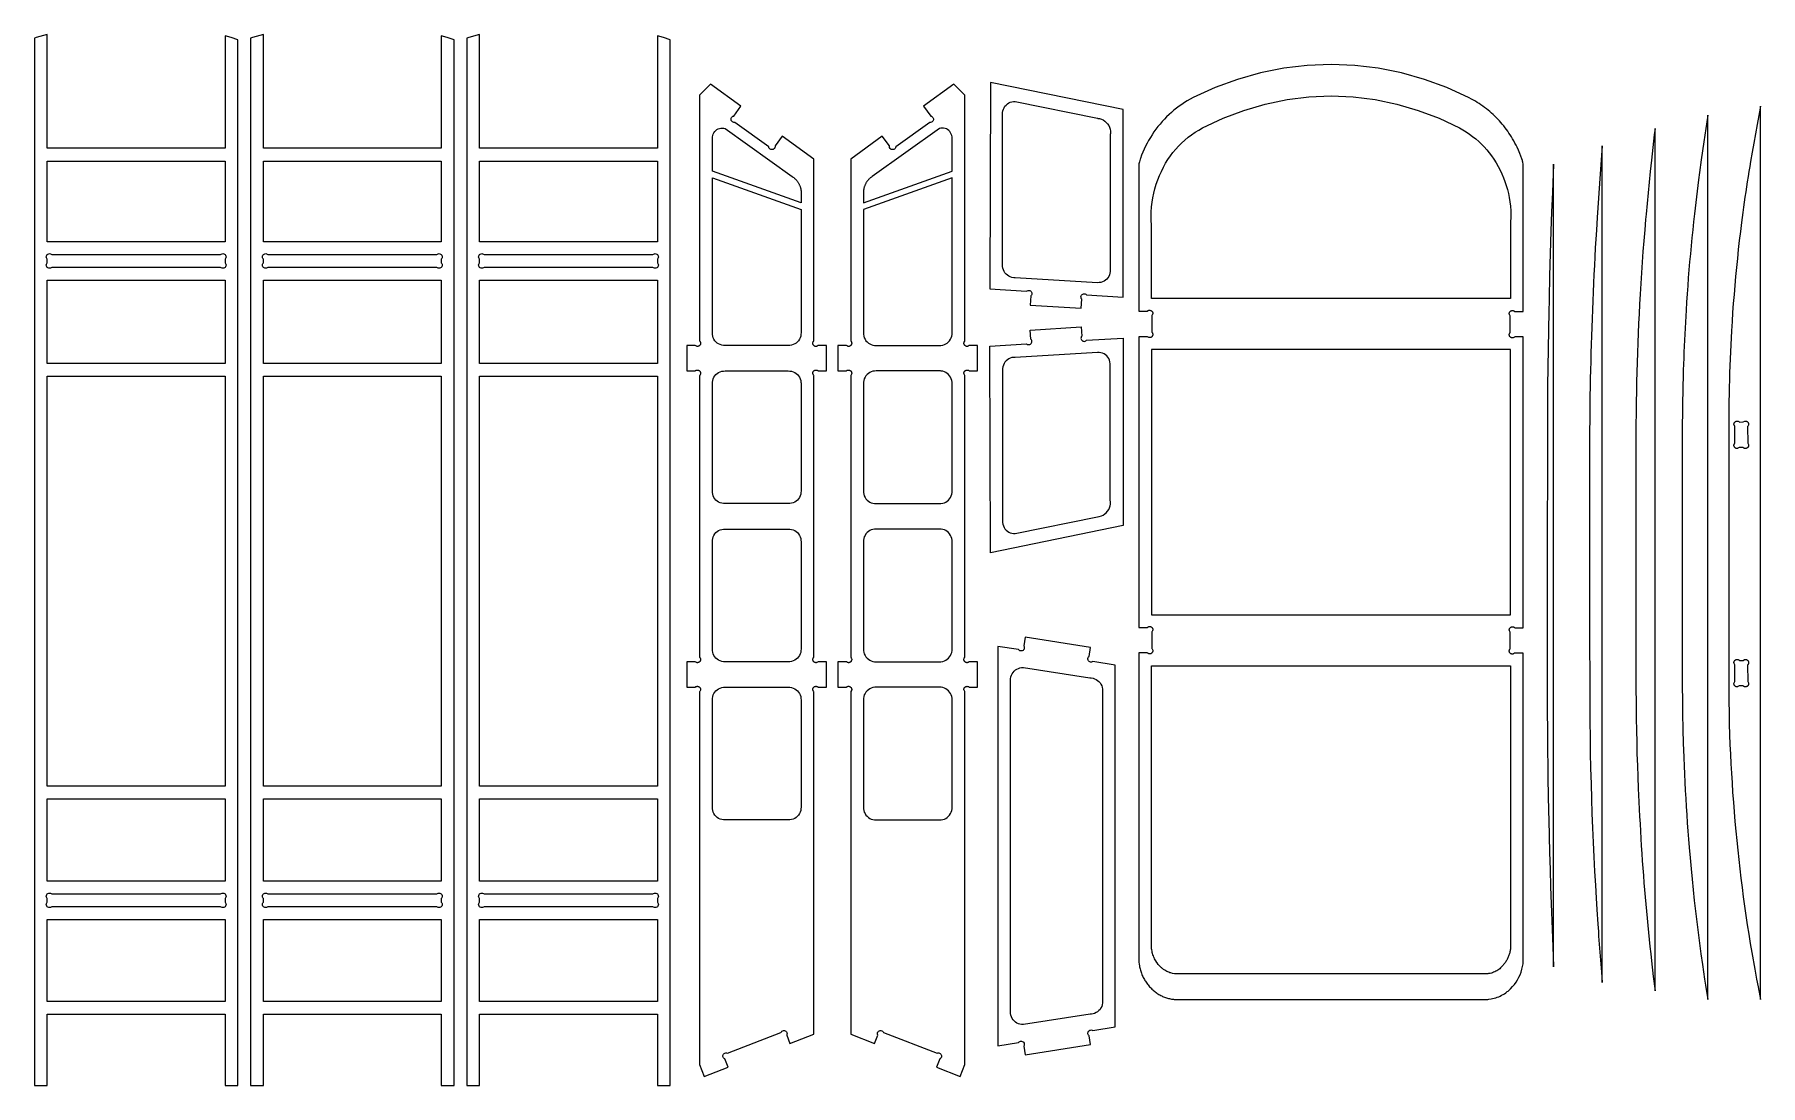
# Model space of a CAD drawing. Extents: x 104.9 to 190.6, y -82.9 to -13.6.
# Drawn here: x 104.95 to 138.7, y -34.17 to -13.62 of the extents above; entities that cross this region are included whole.
import ezdxf

# ---------------------------------------------------------------- set-up
doc = ezdxf.new("R2010")
doc.units = 0
doc.layers.get('0').update_dxf_attribs({"linetype": 'CONTINUOUS'})
doc.layers.add('SECTIONCUTEDGES', color=18, linetype='CONTINUOUS')

msp = doc.modelspace()

# ---------------------------------------------------------------- linework, layer by layer
for points in [[(105.195, -17.673), (105.195, -16.092), (108.674, -16.092), (108.674, -17.673)], [(109.422, -17.673), (109.422, -16.092), (112.901, -16.092), (112.901, -17.673)]]:
    msp.add_lwpolyline(points, close=True)
at = {"layer": 'SECTIONCUTEDGES'}
for points in [[(104.946, -34.173), (105.195, -34.173), (105.195, -32.777), (108.674, -32.777), (108.674, -34.173), (108.924, -34.173), (108.924, -13.719), (108.791, -13.674), (108.674, -13.643), (108.674, -15.843), (105.195, -15.843), (105.195, -13.618), (104.978, -13.676), (104.946, -13.687)], [(109.173, -34.173), (109.422, -34.173), (109.422, -32.777), (112.901, -32.777), (112.901, -34.173), (113.151, -34.173), (113.151, -13.719), (113.018, -13.674), (112.901, -13.643), (112.901, -15.843), (109.422, -15.843), (109.422, -13.618), (109.206, -13.675), (109.173, -13.687)], [(113.4, -34.173), (113.65, -34.173), (113.65, -32.777), (117.128, -32.777), (117.128, -34.173), (117.378, -34.173), (117.378, -13.719), (117.245, -13.674), (117.128, -13.643), (117.128, -15.843), (113.65, -15.843), (113.65, -13.618), (113.437, -13.674), (113.4, -13.687)], [(127.027, -32.438), (127.045, -32.445), (127.064, -32.452), (127.083, -32.459), (127.102, -32.465), (127.122, -32.47), (127.141, -32.474), (127.161, -32.479), (127.181, -32.482), (127.201, -32.485), (127.22, -32.487), (127.237, -32.489), (133.361, -32.489), (133.368, -32.489), (133.387, -32.487), (133.43, -32.481), (133.461, -32.475), (133.492, -32.468), (133.522, -32.459), (133.552, -32.449), (133.581, -32.437), (133.61, -32.425), (133.638, -32.41), (133.666, -32.395), (133.693, -32.379), (133.719, -32.361), (133.749, -32.338), (133.763, -32.327), (133.814, -32.28), (133.852, -32.24), (133.887, -32.197), (133.92, -32.152), (133.949, -32.105), (133.975, -32.056), (133.998, -32.006), (134.018, -31.954), (134.034, -31.901), (134.047, -31.847), (134.057, -31.792), (134.062, -31.737), (134.062, -25.72), (133.893, -25.72), (133.89, -25.721), (133.867, -25.734), (133.859, -25.737), (133.854, -25.738), (133.85, -25.738), (133.844, -25.738), (133.837, -25.737), (133.834, -25.736), (133.828, -25.734), (133.825, -25.733), (133.819, -25.73), (133.814, -25.727), (133.809, -25.723), (133.804, -25.719), (133.8, -25.714), (133.797, -25.709), (133.794, -25.704), (133.791, -25.698), (133.79, -25.692), (133.788, -25.686), (133.787, -25.68), (133.787, -25.674), (133.788, -25.668), (133.789, -25.662), (133.791, -25.654), (133.795, -25.645), (133.796, -25.642), (133.8, -25.637), (133.804, -25.633), (133.805, -25.632), (133.805, -25.309), (133.805, -25.307), (133.791, -25.282), (133.789, -25.276), (133.787, -25.269), (133.787, -25.263), (133.788, -25.256), (133.789, -25.252), (133.79, -25.247), (133.791, -25.243), (133.793, -25.239), (133.795, -25.234), (133.798, -25.231), (133.8, -25.227), (133.805, -25.221), (133.81, -25.217), (133.816, -25.212), (133.822, -25.209), (133.825, -25.207), (133.832, -25.205), (133.839, -25.203), (133.845, -25.203), (133.849, -25.202), (133.856, -25.203), (133.859, -25.203), (133.866, -25.204), (133.869, -25.205), (133.875, -25.208), (133.881, -25.211), (133.887, -25.214), (133.89, -25.217), (133.891, -25.219), (133.894, -25.221), (134.062, -25.221), (134.062, -19.534), (133.893, -19.534), (133.891, -19.535), (133.865, -19.549), (133.862, -19.55), (133.855, -19.552), (133.847, -19.552), (133.84, -19.552), (133.837, -19.551), (133.831, -19.55), (133.825, -19.547), (133.819, -19.545), (133.816, -19.543), (133.809, -19.537), (133.805, -19.534), (133.8, -19.528), (133.797, -19.523), (133.794, -19.518), (133.791, -19.512), (133.79, -19.507), (133.788, -19.501), (133.787, -19.495), (133.787, -19.489), (133.788, -19.482), (133.789, -19.475), (133.792, -19.466), (133.798, -19.455), (133.802, -19.45), (133.805, -19.447), (133.805, -19.446), (133.805, -19.123), (133.805, -19.121), (133.791, -19.096), (133.79, -19.094), (133.788, -19.088), (133.787, -19.081), (133.787, -19.075), (133.788, -19.07), (133.789, -19.066), (133.79, -19.062), (133.791, -19.057), (133.793, -19.053), (133.795, -19.049), (133.798, -19.045), (133.8, -19.041), (133.805, -19.035), (133.81, -19.031), (133.813, -19.029), (133.819, -19.025), (133.822, -19.023), (133.829, -19.021), (133.835, -19.019), (133.842, -19.017), (133.849, -19.017), (133.856, -19.017), (133.862, -19.018), (133.869, -19.02), (133.875, -19.022), (133.881, -19.025), (133.884, -19.027), (133.89, -19.032), (133.892, -19.034), (133.893, -19.035), (134.062, -19.035), (134.062, -16.156), (134.055, -16.117), (134.048, -16.094), (134.044, -16.082), (134.033, -16.052), (134.012, -15.996), (133.992, -15.944), (133.966, -15.883), (133.939, -15.823), (133.919, -15.782), (133.898, -15.741), (133.876, -15.7), (133.853, -15.66), (133.83, -15.621), (133.805, -15.582), (133.781, -15.545), (133.756, -15.51), (133.731, -15.474), (133.705, -15.44), (133.678, -15.406), (133.65, -15.372), (133.622, -15.339), (133.593, -15.307), (133.563, -15.275), (133.533, -15.244), (133.502, -15.213), (133.471, -15.183), (133.439, -15.154), (133.406, -15.126), (133.373, -15.098), (133.339, -15.071), (133.304, -15.045), (133.27, -15.019), (133.234, -14.994), (133.198, -14.97), (133.162, -14.947), (133.125, -14.924), (133.087, -14.902), (133.05, -14.881), (133.002, -14.856), (132.569, -14.657), (132.13, -14.495), (131.682, -14.368), (131.226, -14.277), (130.765, -14.222), (130.302, -14.204), (129.838, -14.222), (129.377, -14.277), (128.921, -14.368), (128.473, -14.495), (128.034, -14.657), (127.607, -14.853), (127.491, -14.917), (127.436, -14.95), (127.383, -14.985), (127.33, -15.022), (127.279, -15.06), (127.229, -15.1), (127.18, -15.141), (127.133, -15.184), (127.087, -15.228), (127.042, -15.274), (126.998, -15.321), (126.957, -15.369), (126.916, -15.419), (126.876, -15.471), (126.838, -15.524), (126.802, -15.577), (126.768, -15.632), (126.735, -15.688), (126.704, -15.745), (126.674, -15.803), (126.647, -15.862), (126.621, -15.921), (126.597, -15.981), (126.575, -16.042), (126.569, -16.059), (126.553, -16.109), (126.543, -16.145), (126.542, -16.151), (126.541, -16.155), (126.541, -19.029), (126.71, -19.029), (126.712, -19.028), (126.713, -19.026), (126.72, -19.021), (126.722, -19.019), (126.728, -19.016), (126.735, -19.014), (126.741, -19.012), (126.748, -19.011), (126.755, -19.011), (126.761, -19.012), (126.768, -19.013), (126.775, -19.015), (126.781, -19.018), (126.787, -19.021), (126.794, -19.026), (126.798, -19.029), (126.803, -19.036), (126.806, -19.039), (126.808, -19.043), (126.81, -19.047), (126.812, -19.051), (126.814, -19.056), (126.815, -19.06), (126.816, -19.065), (126.816, -19.069), (126.816, -19.074), (126.816, -19.08), (126.814, -19.086), (126.812, -19.09), (126.799, -19.115), (126.798, -19.118), (126.798, -19.44), (126.799, -19.442), (126.802, -19.444), (126.806, -19.449), (126.808, -19.453), (126.81, -19.457), (126.813, -19.464), (126.815, -19.471), (126.816, -19.477), (126.816, -19.483), (126.816, -19.489), (126.815, -19.495), (126.814, -19.501), (126.812, -19.507), (126.809, -19.512), (126.806, -19.518), (126.803, -19.523), (126.798, -19.528), (126.795, -19.532), (126.79, -19.535), (126.784, -19.539), (126.779, -19.542), (126.772, -19.544), (126.766, -19.546), (126.76, -19.546), (126.753, -19.547), (126.748, -19.546), (126.74, -19.544), (126.738, -19.543), (126.714, -19.53), (126.71, -19.528), (126.541, -19.528), (126.541, -25.215), (126.71, -25.215), (126.712, -25.214), (126.713, -25.212), (126.72, -25.207), (126.725, -25.203), (126.732, -25.201), (126.738, -25.199), (126.744, -25.197), (126.751, -25.197), (126.758, -25.197), (126.761, -25.197), (126.768, -25.198), (126.775, -25.2), (126.778, -25.202), (126.784, -25.205), (126.79, -25.208), (126.794, -25.211), (126.798, -25.215), (126.803, -25.221), (126.806, -25.225), (126.808, -25.229), (126.81, -25.233), (126.812, -25.237), (126.814, -25.241), (126.815, -25.246), (126.816, -25.25), (126.816, -25.255), (126.816, -25.261), (126.816, -25.263), (126.815, -25.27), (126.813, -25.274), (126.81, -25.28), (126.802, -25.294), (126.799, -25.301), (126.798, -25.303), (126.798, -25.626), (126.798, -25.627), (126.8, -25.628), (126.806, -25.635), (126.811, -25.645), (126.812, -25.648), (126.815, -25.656), (126.816, -25.662), (126.816, -25.668), (126.816, -25.675), (126.815, -25.681), (126.814, -25.687), (126.812, -25.692), (126.809, -25.698), (126.806, -25.703), (126.803, -25.708), (126.798, -25.714), (126.795, -25.717), (126.79, -25.721), (126.784, -25.724), (126.781, -25.726), (126.775, -25.729), (126.772, -25.73), (126.766, -25.731), (126.763, -25.732), (126.756, -25.732), (126.753, -25.732), (126.746, -25.731), (126.74, -25.729), (126.733, -25.726), (126.713, -25.715), (126.71, -25.714), (126.541, -25.714), (126.541, -31.737), (126.541, -31.745), (126.543, -31.764), (126.548, -31.8), (126.553, -31.83), (126.557, -31.852), (126.562, -31.874), (126.567, -31.895), (126.573, -31.916), (126.58, -31.937), (126.587, -31.958), (126.594, -31.979), (126.603, -32), (126.611, -32.02), (126.62, -32.04), (126.63, -32.06), (126.64, -32.079), (126.651, -32.099), (126.662, -32.117), (126.674, -32.136), (126.686, -32.154), (126.698, -32.172), (126.711, -32.19), (126.725, -32.207), (126.739, -32.224), (126.753, -32.241), (126.768, -32.257), (126.783, -32.272), (126.798, -32.287), (126.814, -32.302), (126.83, -32.316), (126.847, -32.33), (126.863, -32.343), (126.881, -32.356), (126.898, -32.368), (126.916, -32.38), (126.934, -32.391), (126.953, -32.401), (126.971, -32.412), (126.99, -32.421), (127.008, -32.43)], [(118.043, -33.996), (118.509, -33.817), (118.446, -33.655), (118.432, -33.646), (118.421, -33.634), (118.413, -33.62), (118.409, -33.604), (118.41, -33.588), (118.414, -33.572), (118.423, -33.558), (118.435, -33.547), (118.449, -33.539), (118.465, -33.535), (118.481, -33.536), (118.497, -33.54), (119.543, -33.137), (119.552, -33.123), (119.564, -33.112), (119.578, -33.104), (119.594, -33.1), (119.61, -33.101), (119.626, -33.105), (119.64, -33.114), (119.651, -33.126), (119.659, -33.14), (119.663, -33.156), (119.662, -33.172), (119.658, -33.188), (119.72, -33.35), (120.185, -33.171), (120.185, -26.473), (120.185, -26.471), (120.183, -26.467), (120.171, -26.445), (120.168, -26.439), (120.167, -26.433), (120.167, -26.427), (120.167, -26.42), (120.168, -26.415), (120.169, -26.411), (120.171, -26.406), (120.173, -26.402), (120.175, -26.398), (120.177, -26.394), (120.18, -26.391), (120.186, -26.384), (120.19, -26.381), (120.196, -26.376), (120.202, -26.373), (120.205, -26.371), (120.212, -26.369), (120.218, -26.367), (120.225, -26.366), (120.229, -26.366), (120.235, -26.366), (120.239, -26.367), (120.245, -26.368), (120.249, -26.369), (120.255, -26.371), (120.261, -26.374), (120.266, -26.378), (120.269, -26.38), (120.272, -26.384), (120.273, -26.384), (120.435, -26.385), (120.435, -25.886), (120.273, -25.886), (120.271, -25.887), (120.247, -25.9), (120.242, -25.902), (120.237, -25.903), (120.23, -25.904), (120.224, -25.904), (120.217, -25.903), (120.211, -25.901), (120.205, -25.899), (120.199, -25.896), (120.196, -25.895), (120.189, -25.889), (120.185, -25.886), (120.18, -25.88), (120.177, -25.875), (120.174, -25.87), (120.171, -25.864), (120.169, -25.858), (120.168, -25.852), (120.167, -25.846), (120.167, -25.84), (120.167, -25.834), (120.169, -25.826), (120.171, -25.82), (120.174, -25.813), (120.176, -25.808), (120.178, -25.805), (120.183, -25.8), (120.184, -25.799), (120.185, -20.287), (120.184, -20.285), (120.182, -20.28), (120.172, -20.262), (120.169, -20.256), (120.168, -20.254), (120.167, -20.247), (120.167, -20.243), (120.167, -20.234), (120.168, -20.23), (120.169, -20.225), (120.171, -20.221), (120.173, -20.217), (120.175, -20.213), (120.177, -20.209), (120.18, -20.205), (120.185, -20.199), (120.19, -20.195), (120.193, -20.192), (120.199, -20.189), (120.202, -20.187), (120.208, -20.184), (120.215, -20.182), (120.222, -20.181), (120.229, -20.181), (120.235, -20.181), (120.239, -20.181), (120.245, -20.183), (120.252, -20.185), (120.255, -20.186), (120.261, -20.189), (120.264, -20.191), (120.269, -20.195), (120.272, -20.198), (120.273, -20.199), (120.435, -20.199), (120.435, -19.7), (120.273, -19.7), (120.27, -19.701), (120.25, -19.713), (120.245, -19.715), (120.24, -19.717), (120.232, -19.718), (120.223, -19.718), (120.22, -19.718), (120.214, -19.717), (120.208, -19.715), (120.202, -19.712), (120.196, -19.709), (120.189, -19.703), (120.185, -19.7), (120.18, -19.695), (120.177, -19.69), (120.174, -19.684), (120.171, -19.679), (120.169, -19.673), (120.168, -19.667), (120.167, -19.661), (120.167, -19.655), (120.167, -19.649), (120.168, -19.643), (120.173, -19.629), (120.176, -19.623), (120.179, -19.618), (120.183, -19.615), (120.184, -19.613), (120.185, -19.612), (120.185, -16.053), (119.568, -15.606), (119.428, -15.798), (119.429, -15.815), (119.425, -15.83), (119.417, -15.845), (119.406, -15.857), (119.392, -15.865), (119.376, -15.87), (119.36, -15.87), (119.344, -15.866), (119.33, -15.859), (119.318, -15.848), (119.309, -15.834), (119.305, -15.818), (118.64, -15.336), (118.623, -15.336), (118.607, -15.333), (118.593, -15.325), (118.581, -15.314), (118.573, -15.3), (118.568, -15.284), (118.568, -15.268), (118.571, -15.252), (118.579, -15.238), (118.59, -15.226), (118.604, -15.217), (118.62, -15.213), (118.76, -15.019), (118.168, -14.59), (117.954, -14.804), (117.954, -19.612), (117.954, -19.612), (117.955, -19.614), (117.956, -19.615), (117.96, -19.619), (117.963, -19.623), (117.967, -19.631), (117.968, -19.634), (117.971, -19.643), (117.972, -19.649), (117.972, -19.655), (117.972, -19.661), (117.971, -19.667), (117.97, -19.673), (117.968, -19.679), (117.965, -19.684), (117.962, -19.69), (117.959, -19.695), (117.955, -19.699), (117.95, -19.703), (117.943, -19.709), (117.937, -19.712), (117.931, -19.715), (117.928, -19.716), (117.922, -19.717), (117.919, -19.718), (117.912, -19.718), (117.906, -19.718), (117.897, -19.716), (117.891, -19.714), (117.869, -19.702), (117.866, -19.7), (117.704, -19.7), (117.704, -20.199), (117.866, -20.199), (117.867, -20.198), (117.869, -20.196), (117.875, -20.191), (117.878, -20.189), (117.884, -20.186), (117.891, -20.183), (117.897, -20.182), (117.9, -20.181), (117.907, -20.181), (117.914, -20.181), (117.917, -20.181), (117.924, -20.182), (117.927, -20.183), (117.934, -20.186), (117.937, -20.187), (117.943, -20.19), (117.949, -20.195), (117.953, -20.198), (117.956, -20.201), (117.959, -20.205), (117.962, -20.209), (117.964, -20.213), (117.966, -20.217), (117.968, -20.221), (117.97, -20.225), (117.971, -20.23), (117.972, -20.234), (117.972, -20.239), (117.972, -20.245), (117.972, -20.25), (117.971, -20.254), (117.968, -20.26), (117.955, -20.284), (117.954, -20.287), (117.954, -25.798), (117.954, -25.799), (117.96, -25.804), (117.964, -25.81), (117.965, -25.813), (117.968, -25.82), (117.971, -25.828), (117.972, -25.834), (117.972, -25.84), (117.972, -25.846), (117.971, -25.852), (117.97, -25.858), (117.968, -25.864), (117.965, -25.87), (117.962, -25.875), (117.959, -25.88), (117.955, -25.885), (117.95, -25.889), (117.946, -25.893), (117.94, -25.896), (117.934, -25.899), (117.931, -25.9), (117.925, -25.902), (117.919, -25.903), (117.916, -25.904), (117.907, -25.904), (117.899, -25.902), (117.892, -25.9), (117.869, -25.887), (117.866, -25.886), (117.704, -25.886), (117.704, -26.385), (117.865, -26.385), (117.868, -26.383), (117.87, -26.38), (117.875, -26.376), (117.881, -26.373), (117.887, -26.37), (117.894, -26.368), (117.9, -26.367), (117.907, -26.366), (117.91, -26.366), (117.917, -26.367), (117.921, -26.367), (117.927, -26.369), (117.934, -26.371), (117.94, -26.374), (117.946, -26.378), (117.949, -26.381), (117.954, -26.385), (117.959, -26.391), (117.962, -26.394), (117.964, -26.398), (117.966, -26.402), (117.968, -26.406), (117.97, -26.411), (117.971, -26.415), (117.972, -26.42), (117.972, -26.429), (117.972, -26.431), (117.971, -26.437), (117.969, -26.443), (117.955, -26.47), (117.954, -26.473), (117.954, -33.763)], [(122.586, -33.817), (123.051, -33.996), (123.14, -33.763), (123.14, -26.472), (123.139, -26.47), (123.125, -26.443), (123.123, -26.437), (123.122, -26.433), (123.122, -26.429), (123.123, -26.42), (123.123, -26.415), (123.125, -26.411), (123.126, -26.406), (123.128, -26.402), (123.13, -26.398), (123.132, -26.394), (123.135, -26.391), (123.14, -26.385), (123.145, -26.381), (123.148, -26.378), (123.154, -26.374), (123.16, -26.371), (123.167, -26.369), (123.173, -26.367), (123.177, -26.367), (123.184, -26.366), (123.187, -26.366), (123.194, -26.367), (123.2, -26.368), (123.207, -26.37), (123.213, -26.373), (123.219, -26.376), (123.224, -26.38), (123.226, -26.383), (123.228, -26.384), (123.39, -26.385), (123.39, -25.886), (123.227, -25.886), (123.225, -25.887), (123.202, -25.9), (123.195, -25.902), (123.19, -25.904), (123.182, -25.904), (123.175, -25.903), (123.169, -25.902), (123.163, -25.9), (123.16, -25.899), (123.154, -25.896), (123.148, -25.893), (123.144, -25.889), (123.14, -25.886), (123.135, -25.88), (123.132, -25.875), (123.129, -25.87), (123.126, -25.864), (123.124, -25.858), (123.123, -25.852), (123.122, -25.846), (123.122, -25.84), (123.123, -25.834), (123.124, -25.825), (123.129, -25.813), (123.13, -25.81), (123.134, -25.804), (123.14, -25.799), (123.14, -25.798), (123.14, -20.287), (123.14, -20.285), (123.127, -20.262), (123.124, -20.256), (123.123, -20.25), (123.122, -20.247), (123.122, -20.241), (123.123, -20.234), (123.123, -20.23), (123.125, -20.225), (123.126, -20.221), (123.128, -20.217), (123.13, -20.213), (123.132, -20.209), (123.135, -20.205), (123.14, -20.199), (123.145, -20.195), (123.151, -20.19), (123.157, -20.187), (123.16, -20.186), (123.167, -20.183), (123.173, -20.182), (123.177, -20.181), (123.184, -20.181), (123.187, -20.181), (123.194, -20.181), (123.2, -20.183), (123.204, -20.183), (123.21, -20.186), (123.216, -20.189), (123.219, -20.191), (123.224, -20.195), (123.226, -20.197), (123.228, -20.199), (123.39, -20.199), (123.39, -19.7), (123.227, -19.7), (123.225, -19.702), (123.203, -19.714), (123.197, -19.716), (123.19, -19.718), (123.185, -19.718), (123.179, -19.718), (123.172, -19.717), (123.169, -19.717), (123.163, -19.715), (123.157, -19.712), (123.151, -19.709), (123.144, -19.703), (123.139, -19.699), (123.135, -19.695), (123.132, -19.69), (123.129, -19.684), (123.126, -19.679), (123.124, -19.673), (123.123, -19.667), (123.122, -19.661), (123.122, -19.655), (123.123, -19.649), (123.124, -19.641), (123.127, -19.632), (123.13, -19.624), (123.134, -19.619), (123.137, -19.616), (123.139, -19.614), (123.14, -19.612), (123.14, -14.804), (122.926, -14.59), (122.334, -15.019), (122.474, -15.213), (122.49, -15.217), (122.504, -15.226), (122.515, -15.238), (122.523, -15.252), (122.526, -15.268), (122.526, -15.284), (122.521, -15.3), (122.513, -15.314), (122.501, -15.325), (122.487, -15.333), (122.471, -15.336), (122.455, -15.336), (121.789, -15.818), (121.785, -15.834), (121.776, -15.848), (121.764, -15.859), (121.75, -15.866), (121.734, -15.87), (121.718, -15.87), (121.702, -15.865), (121.688, -15.857), (121.677, -15.845), (121.669, -15.83), (121.666, -15.815), (121.666, -15.798), (121.526, -15.606), (120.909, -16.053), (120.909, -19.612), (120.91, -19.614), (120.915, -19.618), (120.918, -19.623), (120.921, -19.629), (120.926, -19.643), (120.927, -19.649), (120.927, -19.655), (120.927, -19.661), (120.926, -19.667), (120.925, -19.673), (120.923, -19.679), (120.92, -19.684), (120.917, -19.69), (120.914, -19.695), (120.909, -19.7), (120.906, -19.703), (120.898, -19.709), (120.892, -19.712), (120.889, -19.714), (120.883, -19.716), (120.877, -19.717), (120.871, -19.718), (120.862, -19.718), (120.859, -19.718), (120.854, -19.717), (120.849, -19.715), (120.824, -19.701), (120.821, -19.7), (120.659, -19.7), (120.659, -20.199), (120.822, -20.199), (120.823, -20.198), (120.824, -20.196), (120.831, -20.191), (120.833, -20.189), (120.839, -20.186), (120.842, -20.185), (120.849, -20.183), (120.855, -20.181), (120.859, -20.181), (120.866, -20.181), (120.872, -20.181), (120.879, -20.182), (120.886, -20.184), (120.892, -20.187), (120.895, -20.189), (120.901, -20.192), (120.905, -20.195), (120.909, -20.199), (120.914, -20.205), (120.917, -20.209), (120.919, -20.213), (120.921, -20.217), (120.923, -20.221), (120.925, -20.225), (120.926, -20.23), (120.927, -20.234), (120.927, -20.243), (120.927, -20.247), (120.926, -20.254), (120.925, -20.256), (120.922, -20.262), (120.91, -20.284), (120.909, -20.287), (120.909, -25.798), (120.91, -25.799), (120.912, -25.801), (120.916, -25.805), (120.918, -25.808), (120.92, -25.813), (120.923, -25.82), (120.924, -25.823), (120.927, -25.834), (120.927, -25.84), (120.927, -25.846), (120.926, -25.852), (120.925, -25.858), (120.923, -25.864), (120.92, -25.87), (120.917, -25.875), (120.914, -25.88), (120.909, -25.886), (120.906, -25.889), (120.898, -25.895), (120.895, -25.896), (120.889, -25.899), (120.883, -25.901), (120.877, -25.903), (120.871, -25.904), (120.864, -25.904), (120.857, -25.903), (120.854, -25.902), (120.847, -25.9), (120.823, -25.887), (120.821, -25.886), (120.659, -25.886), (120.659, -26.385), (120.821, -26.384), (120.822, -26.384), (120.824, -26.381), (120.828, -26.378), (120.833, -26.374), (120.839, -26.371), (120.846, -26.369), (120.849, -26.368), (120.855, -26.367), (120.859, -26.366), (120.865, -26.366), (120.869, -26.366), (120.876, -26.367), (120.882, -26.369), (120.889, -26.371), (120.892, -26.373), (120.898, -26.376), (120.904, -26.381), (120.908, -26.384), (120.911, -26.387), (120.914, -26.391), (120.917, -26.394), (120.919, -26.398), (120.921, -26.402), (120.923, -26.406), (120.925, -26.411), (120.926, -26.415), (120.927, -26.42), (120.927, -26.429), (120.927, -26.435), (120.925, -26.441), (120.923, -26.445), (120.91, -26.47), (120.909, -26.473), (120.909, -33.171), (121.374, -33.35), (121.437, -33.188), (121.432, -33.172), (121.431, -33.156), (121.435, -33.14), (121.443, -33.126), (121.454, -33.114), (121.468, -33.105), (121.484, -33.101), (121.5, -33.1), (121.516, -33.104), (121.53, -33.112), (121.542, -33.123), (121.551, -33.137), (122.597, -33.54), (122.613, -33.536), (122.629, -33.535), (122.645, -33.539), (122.66, -33.547), (122.671, -33.558), (122.68, -33.572), (122.684, -33.588), (122.685, -33.604), (122.681, -33.62), (122.673, -33.634), (122.662, -33.646), (122.648, -33.655)], [(123.628, -18.595), (124.347, -18.638), (124.361, -18.629), (124.376, -18.624), (124.393, -18.622), (124.409, -18.625), (124.423, -18.633), (124.436, -18.643), (124.445, -18.657), (124.45, -18.672), (124.451, -18.688), (124.448, -18.704), (124.441, -18.719), (124.43, -18.731), (124.42, -18.909), (125.416, -18.969), (125.427, -18.791), (125.417, -18.778), (125.412, -18.763), (125.411, -18.746), (125.414, -18.73), (125.421, -18.716), (125.432, -18.703), (125.445, -18.694), (125.461, -18.689), (125.477, -18.688), (125.493, -18.691), (125.508, -18.698), (125.52, -18.709), (126.234, -18.752), (126.234, -15.084), (123.645, -14.554)], [(126.79, -18.78), (126.79, -17.385), (126.79, -17.367), (126.789, -17.331), (126.784, -17.259), (126.783, -17.223), (126.782, -17.179), (126.784, -17.093), (126.792, -16.989), (126.802, -16.899), (126.817, -16.81), (126.835, -16.722), (126.857, -16.634), (126.883, -16.547), (126.913, -16.462), (126.946, -16.378), (126.983, -16.296), (127.023, -16.215), (127.067, -16.136), (127.112, -16.064), (127.159, -15.994), (127.21, -15.927), (127.264, -15.862), (127.321, -15.8), (127.38, -15.74), (127.443, -15.683), (127.508, -15.629), (127.575, -15.579), (127.645, -15.531), (127.717, -15.487), (127.791, -15.446), (128.189, -15.257), (128.598, -15.101), (129.016, -14.979), (129.441, -14.891), (129.87, -14.838), (130.302, -14.82), (130.733, -14.838), (131.163, -14.891), (131.587, -14.979), (132.006, -15.101), (132.415, -15.257), (132.813, -15.446), (132.88, -15.483), (132.945, -15.523), (133.009, -15.565), (133.071, -15.61), (133.131, -15.658), (133.189, -15.708), (133.244, -15.761), (133.298, -15.816), (133.348, -15.873), (133.397, -15.932), (133.443, -15.994), (133.486, -16.057), (133.529, -16.126), (133.57, -16.197), (133.608, -16.269), (133.642, -16.343), (133.674, -16.418), (133.703, -16.494), (133.729, -16.572), (133.751, -16.65), (133.771, -16.729), (133.787, -16.809), (133.8, -16.89), (133.806, -16.933), (133.81, -16.971), (133.813, -17.007), (133.815, -17.036), (133.817, -17.078), (133.818, -17.146), (133.814, -17.333), (133.813, -18.78)], [(124, -18.345), (123.972, -18.327), (123.947, -18.305), (123.925, -18.28), (123.907, -18.253), (123.893, -18.223), (123.884, -18.191), (123.878, -18.158), (123.878, -15.171), (123.878, -15.144), (123.883, -15.111), (123.893, -15.079), (123.907, -15.049), (123.925, -15.021), (123.947, -14.997), (123.972, -14.975), (123.999, -14.957), (124.029, -14.943), (124.061, -14.933), (124.093, -14.928), (124.126, -14.927), (125.735, -15.257), (125.744, -15.258), (125.763, -15.261), (125.771, -15.262), (125.81, -15.274), (125.845, -15.29), (125.877, -15.311), (125.906, -15.336), (125.932, -15.365), (125.953, -15.397), (125.969, -15.431), (125.981, -15.468), (125.987, -15.506), (125.988, -15.544), (125.988, -15.551), (125.985, -15.576), (125.984, -18.237), (125.984, -18.252), (125.978, -18.288), (125.968, -18.32), (125.954, -18.35), (125.936, -18.377), (125.915, -18.402), (125.89, -18.424), (125.862, -18.442), (125.832, -18.456), (125.801, -18.466), (125.768, -18.471), (125.735, -18.472), (124.126, -18.375), (124.097, -18.374), (124.061, -18.369), (124.029, -18.359)], [(138.7, -32.489), (138.7, -15.02), (138.666, -15.2), (138.633, -15.38), (138.6, -15.56), (138.568, -15.74), (138.537, -15.92), (138.506, -16.1), (138.489, -16.199), (138.473, -16.299), (138.457, -16.398), (138.442, -16.498), (138.426, -16.597), (138.412, -16.697), (138.397, -16.797), (138.383, -16.896), (138.369, -16.996), (138.355, -17.096), (138.342, -17.196), (138.329, -17.296), (138.307, -17.472), (138.286, -17.647), (138.266, -17.823), (138.248, -17.999), (138.23, -18.175), (138.213, -18.352), (138.197, -18.528), (138.183, -18.704), (138.169, -18.881), (138.156, -19.058), (138.144, -19.234), (138.134, -19.411), (138.126, -19.549), (138.119, -19.686), (138.113, -19.824), (138.107, -19.962), (138.101, -20.099), (138.096, -20.237), (138.092, -20.375), (138.088, -20.513), (138.085, -20.651), (138.082, -20.788), (138.08, -20.926), (138.078, -21.197), (138.078, -26.385), (138.08, -26.6), (138.081, -26.653), (138.085, -26.891), (138.09, -27.103), (138.097, -27.314), (138.104, -27.503), (138.113, -27.691), (138.122, -27.88), (138.132, -28.068), (138.144, -28.257), (138.156, -28.445), (138.17, -28.633), (138.185, -28.821), (138.201, -29.009), (138.217, -29.197), (138.235, -29.385), (138.255, -29.573), (138.274, -29.756), (138.295, -29.938), (138.317, -30.121), (138.34, -30.303), (138.364, -30.485), (138.389, -30.667), (138.415, -30.849), (138.442, -31.031), (138.47, -31.212), (138.499, -31.394), (138.53, -31.575), (138.587, -31.898), (138.624, -32.097), (138.653, -32.246)], [(118.203, -16.289), (118.203, -15.632), (118.204, -15.618), (118.209, -15.59), (118.219, -15.564), (118.232, -15.539), (118.249, -15.516), (118.268, -15.496), (118.291, -15.479), (118.315, -15.465), (118.341, -15.455), (118.369, -15.449), (118.397, -15.447), (118.425, -15.449), (118.452, -15.455), (119.764, -16.395), (119.783, -16.408), (119.794, -16.417), (119.804, -16.424), (119.812, -16.432), (119.821, -16.44), (119.83, -16.448), (119.838, -16.457), (119.846, -16.465), (119.853, -16.475), (119.861, -16.484), (119.868, -16.493), (119.875, -16.503), (119.881, -16.513), (119.887, -16.523), (119.893, -16.534), (119.898, -16.544), (119.903, -16.555), (119.908, -16.566), (119.913, -16.577), (119.917, -16.588), (119.92, -16.599), (119.924, -16.61), (119.927, -16.622), (119.93, -16.633), (119.932, -16.645), (119.934, -16.661), (119.936, -16.67), (119.936, -16.91)], [(121.158, -16.91), (122.891, -16.289), (122.891, -15.632), (122.891, -15.621), (122.885, -15.59), (122.875, -15.564), (122.862, -15.539), (122.845, -15.516), (122.826, -15.496), (122.804, -15.479), (122.779, -15.465), (122.753, -15.455), (122.725, -15.449), (122.697, -15.447), (122.669, -15.449), (122.642, -15.455), (121.33, -16.395), (121.312, -16.407), (121.3, -16.417), (121.291, -16.424), (121.282, -16.432), (121.273, -16.44), (121.264, -16.448), (121.256, -16.457), (121.248, -16.465), (121.241, -16.475), (121.233, -16.484), (121.226, -16.493), (121.22, -16.503), (121.213, -16.513), (121.207, -16.523), (121.201, -16.534), (121.196, -16.544), (121.191, -16.555), (121.186, -16.566), (121.181, -16.577), (121.177, -16.588), (121.174, -16.599), (121.17, -16.61), (121.167, -16.622), (121.165, -16.633), (121.162, -16.645), (121.16, -16.661), (121.159, -16.67)], [(136.638, -32.319), (136.638, -15.457), (136.624, -15.58), (136.595, -15.826), (136.568, -16.073), (136.544, -16.3), (136.522, -16.507), (136.502, -16.715), (136.482, -16.922), (136.463, -17.13), (136.453, -17.234), (136.436, -17.441), (136.419, -17.651), (136.402, -17.86), (136.387, -18.07), (136.372, -18.279), (136.359, -18.489), (136.346, -18.699), (136.335, -18.889), (136.325, -19.08), (136.316, -19.27), (136.308, -19.461), (136.3, -19.651), (136.293, -19.842), (136.287, -20.033), (136.281, -20.223), (136.277, -20.414), (136.273, -20.605), (136.27, -20.796), (136.267, -21.024), (136.265, -21.248), (136.265, -21.419), (136.265, -26.401), (136.266, -26.699), (136.27, -26.997), (136.274, -27.23), (136.279, -27.457), (136.285, -27.685), (136.293, -27.912), (136.301, -28.139), (136.31, -28.366), (136.321, -28.624), (136.328, -28.768), (136.336, -28.913), (136.344, -29.057), (136.352, -29.201), (136.361, -29.345), (136.37, -29.489), (136.379, -29.633), (136.389, -29.777), (136.4, -29.921), (136.41, -30.065), (136.422, -30.209), (136.433, -30.348), (136.445, -30.487), (136.457, -30.626), (136.469, -30.764), (136.482, -30.903), (136.496, -31.042), (136.509, -31.18), (136.523, -31.319), (136.538, -31.457), (136.553, -31.596), (136.569, -31.734), (136.604, -32.04)], [(137.669, -32.489), (137.669, -15.196), (137.629, -15.457), (137.591, -15.718), (137.566, -15.893), (137.542, -16.067), (137.508, -16.315), (137.489, -16.463), (137.461, -16.684), (137.434, -16.905), (137.408, -17.127), (137.391, -17.283), (137.374, -17.439), (137.359, -17.596), (137.343, -17.752), (137.329, -17.909), (137.315, -18.066), (137.301, -18.222), (137.289, -18.379), (137.277, -18.536), (137.266, -18.693), (137.255, -18.85), (137.245, -19.007), (137.238, -19.124), (137.231, -19.242), (137.225, -19.36), (137.219, -19.477), (137.213, -19.595), (137.208, -19.713), (137.203, -19.831), (137.199, -19.948), (137.194, -20.066), (137.191, -20.184), (137.187, -20.302), (137.182, -20.5), (137.18, -20.58), (137.176, -20.82), (137.173, -21.037), (137.171, -21.242), (137.171, -21.311), (137.171, -26.42), (137.172, -26.582), (137.176, -26.908), (137.182, -27.198), (137.19, -27.488), (137.194, -27.604), (137.2, -27.763), (137.206, -27.923), (137.213, -28.082), (137.221, -28.242), (137.229, -28.401), (137.238, -28.56), (137.248, -28.72), (137.258, -28.879), (137.269, -29.038), (137.28, -29.197), (137.292, -29.356), (137.305, -29.516), (137.323, -29.724), (137.342, -29.933), (137.362, -30.141), (137.383, -30.349), (137.405, -30.558), (137.429, -30.766), (137.453, -30.974), (137.479, -31.181), (137.506, -31.389), (137.535, -31.596), (137.564, -31.804), (137.606, -32.091), (137.625, -32.21)], [(135.535, -31.25), (135.554, -31.487), (135.572, -31.724), (135.591, -31.96), (135.607, -32.157), (135.607, -15.798), (135.592, -15.985), (135.558, -16.436), (135.53, -16.816), (135.505, -17.196), (135.49, -17.445), (135.48, -17.618), (135.47, -17.791), (135.46, -17.964), (135.451, -18.137), (135.443, -18.31), (135.435, -18.483), (135.427, -18.656), (135.419, -18.829), (135.412, -19.002), (135.406, -19.175), (135.399, -19.348), (135.394, -19.514), (135.389, -19.681), (135.384, -19.847), (135.38, -20.014), (135.376, -20.18), (135.372, -20.347), (135.369, -20.513), (135.366, -20.68), (135.364, -20.846), (135.362, -21.013), (135.36, -21.18), (135.359, -21.346), (135.358, -21.552), (135.357, -21.758), (135.356, -23.674), (135.356, -25.119), (135.36, -26.602), (135.361, -26.754), (135.363, -27.058), (135.367, -27.362), (135.372, -27.666), (135.379, -27.969), (135.386, -28.273), (135.395, -28.567), (135.405, -28.851), (135.416, -29.134), (135.428, -29.418), (135.441, -29.701), (135.456, -29.985), (135.472, -30.254), (135.487, -30.51), (135.502, -30.733), (135.521, -31.019), (135.531, -31.163)], [(113.65, -17.673), (113.65, -16.092), (117.128, -16.092), (117.128, -17.673)], [(134.623, -31.12), (134.636, -31.453), (134.653, -31.855), (134.653, -16.156), (134.63, -16.707), (134.616, -17.087), (134.603, -17.467), (134.589, -17.904), (134.577, -18.341), (134.566, -18.778), (134.56, -19.07), (134.554, -19.361), (134.547, -19.798), (134.543, -20.09), (134.538, -20.527), (134.535, -20.818), (134.534, -21.074), (134.532, -21.403), (134.527, -24.063), (134.529, -26.506), (134.529, -26.721), (134.53, -26.937), (134.532, -27.153), (134.534, -27.369), (134.537, -27.693), (134.539, -27.853), (134.544, -28.174), (134.549, -28.495), (134.555, -28.816), (134.559, -28.976), (134.566, -29.297), (134.574, -29.618), (134.584, -29.952), (134.594, -30.285), (134.605, -30.619), (134.611, -30.786)], [(118.325, -19.67), (118.298, -19.652), (118.273, -19.631), (118.251, -19.606), (118.233, -19.578), (118.219, -19.548), (118.209, -19.517), (118.204, -19.484), (118.203, -19.465), (118.203, -16.421), (119.936, -17.043), (119.936, -19.451), (119.935, -19.481), (119.93, -19.517), (119.92, -19.548), (119.906, -19.578), (119.888, -19.606), (119.866, -19.631), (119.841, -19.652), (119.814, -19.67), (119.784, -19.684), (119.752, -19.694), (119.718, -19.699), (119.691, -19.7), (118.452, -19.7), (118.419, -19.699), (118.387, -19.694), (118.355, -19.684)], [(121.28, -19.67), (121.31, -19.684), (121.342, -19.694), (121.375, -19.699), (122.642, -19.7), (122.67, -19.7), (122.708, -19.694), (122.739, -19.684), (122.769, -19.67), (122.797, -19.652), (122.821, -19.631), (122.843, -19.606), (122.861, -19.578), (122.875, -19.548), (122.885, -19.517), (122.89, -19.484), (122.891, -19.451), (122.891, -16.421), (121.158, -17.043), (121.158, -19.456), (121.159, -19.48), (121.164, -19.517), (121.174, -19.548), (121.188, -19.578), (121.206, -19.606), (121.228, -19.631), (121.253, -19.652)], [(105.256, -18.188), (105.24, -18.19), (105.223, -18.188), (105.208, -18.182), (105.195, -18.172), (105.186, -18.159), (105.179, -18.144), (105.177, -18.128), (105.179, -18.112), (105.186, -18.096), (105.195, -18.084), (105.195, -18.011), (105.186, -17.998), (105.179, -17.983), (105.177, -17.967), (105.179, -17.95), (105.186, -17.935), (105.195, -17.922), (105.208, -17.912), (105.223, -17.906), (105.24, -17.904), (105.256, -17.906), (105.271, -17.912), (105.284, -17.922), (108.586, -17.922), (108.599, -17.912), (108.614, -17.906), (108.63, -17.904), (108.646, -17.906), (108.661, -17.912), (108.674, -17.922), (108.684, -17.935), (108.69, -17.95), (108.692, -17.967), (108.69, -17.983), (108.684, -17.998), (108.674, -18.011), (108.674, -18.084), (108.684, -18.096), (108.69, -18.112), (108.692, -18.128), (108.69, -18.144), (108.684, -18.159), (108.674, -18.172), (108.661, -18.182), (108.646, -18.188), (108.63, -18.19), (108.614, -18.188), (108.599, -18.182), (108.586, -18.172), (105.284, -18.172), (105.271, -18.182)], [(109.45, -18.188), (109.435, -18.182), (109.422, -18.172), (109.413, -18.159), (109.406, -18.144), (109.404, -18.128), (109.406, -18.112), (109.413, -18.096), (109.422, -18.084), (109.422, -18.011), (109.413, -17.998), (109.406, -17.983), (109.404, -17.967), (109.406, -17.95), (109.413, -17.935), (109.422, -17.922), (109.435, -17.912), (109.45, -17.906), (109.467, -17.904), (109.483, -17.906), (109.498, -17.912), (109.511, -17.922), (112.813, -17.922), (112.826, -17.912), (112.841, -17.906), (112.857, -17.904), (112.873, -17.906), (112.888, -17.912), (112.901, -17.922), (112.911, -17.935), (112.917, -17.95), (112.92, -17.967), (112.917, -17.983), (112.911, -17.998), (112.901, -18.011), (112.901, -18.084), (112.911, -18.096), (112.917, -18.112), (112.92, -18.128), (112.917, -18.144), (112.911, -18.159), (112.901, -18.172), (112.888, -18.182), (112.873, -18.188), (112.857, -18.19), (112.841, -18.188), (112.826, -18.182), (112.813, -18.172), (109.511, -18.172), (109.498, -18.182), (109.483, -18.188), (109.467, -18.19)], [(113.662, -18.182), (113.65, -18.172), (113.64, -18.159), (113.633, -18.144), (113.631, -18.128), (113.633, -18.112), (113.64, -18.096), (113.65, -18.084), (113.65, -18.011), (113.64, -17.998), (113.633, -17.983), (113.631, -17.967), (113.633, -17.95), (113.64, -17.935), (113.65, -17.922), (113.662, -17.912), (113.678, -17.906), (113.694, -17.904), (113.71, -17.906), (113.725, -17.912), (113.738, -17.922), (117.04, -17.922), (117.053, -17.912), (117.068, -17.906), (117.084, -17.904), (117.1, -17.906), (117.115, -17.912), (117.128, -17.922), (117.138, -17.935), (117.144, -17.95), (117.147, -17.967), (117.144, -17.983), (117.138, -17.998), (117.128, -18.011), (117.128, -18.084), (117.138, -18.096), (117.144, -18.112), (117.147, -18.128), (117.144, -18.144), (117.138, -18.159), (117.128, -18.172), (117.115, -18.182), (117.1, -18.188), (117.084, -18.19), (117.068, -18.188), (117.053, -18.182), (117.04, -18.172), (113.738, -18.172), (113.725, -18.182), (113.71, -18.188), (113.694, -18.19), (113.678, -18.188)], [(105.195, -20.052), (105.195, -18.421), (108.674, -18.421), (108.674, -20.052)], [(109.422, -20.052), (109.422, -18.421), (112.901, -18.421), (112.901, -20.052)], [(113.65, -20.052), (113.65, -18.421), (117.128, -18.421), (117.128, -20.052)], [(123.645, -23.753), (123.628, -19.712), (124.347, -19.669), (124.361, -19.678), (124.376, -19.683), (124.393, -19.684), (124.409, -19.681), (124.423, -19.674), (124.436, -19.663), (124.445, -19.65), (124.45, -19.635), (124.451, -19.618), (124.448, -19.602), (124.441, -19.588), (124.43, -19.575), (124.42, -19.398), (125.416, -19.338), (125.427, -19.515), (125.417, -19.529), (125.412, -19.544), (125.411, -19.561), (125.414, -19.577), (125.421, -19.591), (125.432, -19.604), (125.445, -19.613), (125.461, -19.618), (125.477, -19.619), (125.493, -19.616), (125.508, -19.609), (125.52, -19.598), (126.234, -19.555), (126.234, -23.223)], [(123.999, -23.35), (124.029, -23.364), (124.061, -23.374), (124.093, -23.379), (124.126, -23.38), (125.735, -23.05), (125.767, -23.045), (125.81, -23.033), (125.845, -23.017), (125.877, -22.996), (125.906, -22.971), (125.932, -22.942), (125.953, -22.91), (125.969, -22.875), (125.981, -22.839), (125.987, -22.801), (125.988, -22.762), (125.988, -22.755), (125.984, -22.724), (125.984, -20.084), (125.984, -20.056), (125.978, -20.019), (125.968, -19.987), (125.954, -19.957), (125.936, -19.93), (125.915, -19.905), (125.89, -19.883), (125.862, -19.865), (125.832, -19.851), (125.801, -19.841), (125.768, -19.836), (125.735, -19.835), (124.125, -19.932), (124.1, -19.932), (124.061, -19.938), (124.029, -19.948), (124, -19.962), (123.972, -19.98), (123.947, -20.001), (123.925, -20.026), (123.907, -20.054), (123.893, -20.084), (123.884, -20.115), (123.878, -20.148), (123.878, -20.157), (123.878, -23.135), (123.878, -23.163), (123.883, -23.196), (123.893, -23.228), (123.907, -23.258), (123.925, -23.285), (123.947, -23.31), (123.972, -23.332)], [(126.79, -24.966), (133.813, -24.966), (133.813, -19.778), (126.79, -19.778)], [(118.325, -22.763), (118.298, -22.745), (118.273, -22.723), (118.251, -22.699), (118.233, -22.671), (118.219, -22.641), (118.209, -22.609), (118.204, -22.575), (118.203, -22.563), (118.203, -20.443), (118.204, -20.415), (118.209, -20.382), (118.219, -20.351), (118.233, -20.321), (118.251, -20.293), (118.273, -20.268), (118.297, -20.247), (118.325, -20.229), (118.355, -20.215), (118.387, -20.205), (118.42, -20.2), (118.452, -20.199), (119.687, -20.199), (119.717, -20.2), (119.752, -20.205), (119.784, -20.215), (119.814, -20.229), (119.841, -20.247), (119.866, -20.269), (119.888, -20.293), (119.906, -20.321), (119.92, -20.351), (119.93, -20.382), (119.935, -20.416), (119.936, -20.436), (119.936, -22.549), (119.935, -22.573), (119.93, -22.609), (119.92, -22.641), (119.906, -22.671), (119.888, -22.698), (119.866, -22.723), (119.841, -22.745), (119.814, -22.763), (119.784, -22.777), (119.752, -22.787), (119.719, -22.792), (118.452, -22.793), (118.42, -22.792), (118.387, -22.787), (118.355, -22.777)], [(121.31, -22.777), (121.342, -22.787), (121.374, -22.792), (121.407, -22.793), (122.642, -22.793), (122.671, -22.792), (122.707, -22.787), (122.739, -22.777), (122.769, -22.763), (122.797, -22.745), (122.821, -22.723), (122.843, -22.699), (122.861, -22.671), (122.875, -22.641), (122.885, -22.609), (122.89, -22.577), (122.891, -20.448), (122.89, -20.419), (122.885, -20.382), (122.875, -20.351), (122.861, -20.321), (122.843, -20.293), (122.822, -20.268), (122.797, -20.247), (122.769, -20.229), (122.739, -20.215), (122.708, -20.205), (122.675, -20.2), (122.661, -20.199), (121.407, -20.199), (121.374, -20.2), (121.342, -20.205), (121.31, -20.215), (121.28, -20.229), (121.253, -20.247), (121.228, -20.269), (121.206, -20.293), (121.188, -20.321), (121.174, -20.351), (121.164, -20.382), (121.159, -20.415), (121.158, -20.446), (121.158, -22.544), (121.159, -22.573), (121.164, -22.609), (121.174, -22.641), (121.188, -22.671), (121.206, -22.698), (121.228, -22.723), (121.253, -22.745), (121.28, -22.763)], [(105.195, -28.318), (105.195, -20.302), (108.674, -20.302), (108.674, -28.318)], [(109.422, -28.318), (109.422, -20.302), (112.901, -20.302), (112.901, -28.318)], [(113.65, -28.318), (113.65, -20.302), (117.128, -20.302), (117.128, -28.318)], [(138.219, -21.71), (138.212, -21.706), (138.205, -21.701), (138.201, -21.698), (138.198, -21.695), (138.195, -21.691), (138.192, -21.687), (138.19, -21.683), (138.187, -21.679), (138.185, -21.675), (138.184, -21.67), (138.183, -21.665), (138.182, -21.661), (138.181, -21.656), (138.181, -21.648), (138.182, -21.641), (138.184, -21.634), (138.186, -21.627), (138.19, -21.621), (138.193, -21.615), (138.199, -21.61), (138.2, -21.608), (138.198, -21.282), (138.185, -21.255), (138.183, -21.25), (138.182, -21.244), (138.181, -21.238), (138.182, -21.233), (138.183, -21.227), (138.185, -21.221), (138.187, -21.216), (138.19, -21.21), (138.193, -21.205), (138.196, -21.201), (138.201, -21.197), (138.205, -21.193), (138.21, -21.189), (138.215, -21.186), (138.22, -21.184), (138.226, -21.182), (138.235, -21.18), (138.244, -21.179), (138.253, -21.18), (138.262, -21.182), (138.274, -21.186), (138.288, -21.197), (138.364, -21.196), (138.391, -21.183), (138.397, -21.181), (138.402, -21.18), (138.408, -21.179), (138.414, -21.18), (138.42, -21.181), (138.425, -21.182), (138.431, -21.185), (138.436, -21.187), (138.441, -21.19), (138.446, -21.194), (138.45, -21.198), (138.454, -21.203), (138.457, -21.208), (138.46, -21.213), (138.463, -21.218), (138.465, -21.224), (138.467, -21.232), (138.467, -21.242), (138.467, -21.251), (138.465, -21.26), (138.46, -21.271), (138.449, -21.286), (138.45, -21.612), (138.464, -21.636), (138.466, -21.642), (138.467, -21.648), (138.468, -21.655), (138.467, -21.661), (138.466, -21.666), (138.465, -21.67), (138.463, -21.675), (138.462, -21.679), (138.459, -21.683), (138.457, -21.687), (138.454, -21.691), (138.451, -21.694), (138.448, -21.697), (138.445, -21.7), (138.438, -21.705), (138.432, -21.708), (138.426, -21.711), (138.419, -21.713), (138.413, -21.714), (138.406, -21.715), (138.402, -21.715), (138.396, -21.714), (138.389, -21.713), (138.383, -21.711), (138.377, -21.708), (138.371, -21.705), (138.361, -21.697), (138.284, -21.698), (138.258, -21.711), (138.252, -21.713), (138.245, -21.714), (138.238, -21.714), (138.235, -21.714), (138.227, -21.712)], [(118.298, -25.838), (118.273, -25.816), (118.251, -25.791), (118.233, -25.764), (118.219, -25.734), (118.209, -25.702), (118.204, -25.667), (118.203, -25.637), (118.203, -23.541), (118.204, -23.51), (118.209, -23.475), (118.219, -23.444), (118.233, -23.414), (118.251, -23.386), (118.273, -23.361), (118.297, -23.339), (118.325, -23.321), (118.355, -23.307), (118.387, -23.298), (118.42, -23.292), (118.423, -23.292), (119.687, -23.292), (119.717, -23.292), (119.752, -23.298), (119.784, -23.308), (119.814, -23.322), (119.841, -23.34), (119.866, -23.361), (119.888, -23.386), (119.906, -23.414), (119.92, -23.444), (119.93, -23.475), (119.935, -23.508), (119.936, -23.538), (119.936, -25.637), (119.935, -25.669), (119.93, -25.702), (119.92, -25.734), (119.906, -25.764), (119.888, -25.791), (119.866, -25.816), (119.841, -25.838), (119.814, -25.856), (119.784, -25.87), (119.752, -25.88), (119.72, -25.885), (119.701, -25.885), (118.447, -25.886), (118.421, -25.885), (118.387, -25.88), (118.355, -25.87), (118.325, -25.856)], [(121.28, -25.856), (121.31, -25.87), (121.342, -25.88), (121.374, -25.885), (121.384, -25.885), (122.642, -25.886), (122.672, -25.885), (122.707, -25.88), (122.739, -25.87), (122.769, -25.856), (122.797, -25.838), (122.821, -25.816), (122.843, -25.791), (122.861, -25.764), (122.875, -25.734), (122.885, -25.702), (122.89, -25.669), (122.891, -23.541), (122.89, -23.508), (122.885, -23.475), (122.875, -23.444), (122.861, -23.414), (122.843, -23.386), (122.822, -23.361), (122.797, -23.339), (122.769, -23.321), (122.739, -23.307), (122.708, -23.298), (122.675, -23.292), (122.666, -23.292), (121.407, -23.292), (121.376, -23.292), (121.342, -23.298), (121.31, -23.308), (121.28, -23.322), (121.253, -23.34), (121.228, -23.361), (121.206, -23.386), (121.188, -23.414), (121.174, -23.444), (121.164, -23.475), (121.159, -23.509), (121.158, -23.538), (121.158, -25.637), (121.159, -25.668), (121.164, -25.702), (121.174, -25.734), (121.188, -25.764), (121.206, -25.791), (121.228, -25.816), (121.253, -25.838)], [(123.786, -33.396), (124.19, -33.332), (124.202, -33.32), (124.215, -33.311), (124.231, -33.307), (124.247, -33.306), (124.263, -33.31), (124.278, -33.318), (124.289, -33.329), (124.298, -33.343), (124.303, -33.359), (124.303, -33.375), (124.299, -33.391), (124.291, -33.405), (124.319, -33.577), (125.6, -33.373), (125.572, -33.201), (125.561, -33.19), (125.552, -33.176), (125.547, -33.16), (125.547, -33.144), (125.551, -33.128), (125.558, -33.114), (125.569, -33.102), (125.583, -33.094), (125.599, -33.089), (125.615, -33.088), (125.631, -33.092), (125.645, -33.1), (126.081, -33.028), (126.081, -25.953), (125.645, -25.881), (125.631, -25.889), (125.615, -25.893), (125.599, -25.892), (125.583, -25.888), (125.569, -25.879), (125.558, -25.867), (125.551, -25.853), (125.547, -25.837), (125.547, -25.821), (125.552, -25.805), (125.561, -25.791), (125.572, -25.78), (125.6, -25.608), (124.319, -25.404), (124.291, -25.576), (124.299, -25.59), (124.303, -25.606), (124.303, -25.623), (124.298, -25.638), (124.289, -25.652), (124.278, -25.663), (124.263, -25.671), (124.247, -25.675), (124.231, -25.674), (124.215, -25.67), (124.202, -25.661), (124.19, -25.649), (123.786, -25.585)], [(127.091, -31.943), (127.073, -31.933), (127.051, -31.92), (127.039, -31.912), (127.026, -31.903), (127.014, -31.894), (127.002, -31.885), (126.991, -31.875), (126.979, -31.865), (126.968, -31.855), (126.958, -31.844), (126.947, -31.833), (126.937, -31.822), (126.924, -31.806), (126.9, -31.775), (126.893, -31.765), (126.874, -31.736), (126.862, -31.715), (126.851, -31.694), (126.841, -31.672), (126.836, -31.661), (126.827, -31.639), (126.819, -31.616), (126.812, -31.593), (126.806, -31.57), (126.801, -31.546), (126.797, -31.522), (126.793, -31.499), (126.791, -31.472), (126.79, -25.963), (133.813, -25.963), (133.813, -31.47), (133.809, -31.508), (133.806, -31.525), (133.803, -31.543), (133.8, -31.56), (133.796, -31.577), (133.791, -31.594), (133.786, -31.61), (133.78, -31.627), (133.774, -31.643), (133.768, -31.66), (133.761, -31.676), (133.753, -31.692), (133.745, -31.707), (133.737, -31.723), (133.728, -31.738), (133.719, -31.753), (133.709, -31.768), (133.699, -31.782), (133.688, -31.796), (133.677, -31.81), (133.666, -31.823), (133.654, -31.836), (133.642, -31.849), (133.63, -31.862), (133.617, -31.874), (133.6, -31.889), (133.581, -31.903), (133.563, -31.916), (133.543, -31.928), (133.523, -31.94), (133.502, -31.95), (133.481, -31.959), (133.459, -31.967), (133.437, -31.974), (133.415, -31.98), (133.392, -31.984), (133.381, -31.986), (133.366, -31.988), (133.351, -31.99), (127.259, -31.99), (127.238, -31.988), (127.2, -31.982), (127.166, -31.973), (127.147, -31.967), (127.128, -31.96), (127.109, -31.952)], [(138.22, -26.372), (138.215, -26.369), (138.21, -26.367), (138.206, -26.363), (138.201, -26.36), (138.197, -26.356), (138.194, -26.351), (138.191, -26.347), (138.188, -26.342), (138.186, -26.337), (138.183, -26.328), (138.182, -26.322), (138.181, -26.315), (138.182, -26.308), (138.183, -26.301), (138.184, -26.295), (138.189, -26.284), (138.2, -26.27), (138.198, -25.943), (138.185, -25.92), (138.183, -25.914), (138.182, -25.907), (138.181, -25.901), (138.182, -25.894), (138.183, -25.89), (138.184, -25.885), (138.185, -25.881), (138.187, -25.877), (138.189, -25.873), (138.192, -25.869), (138.194, -25.865), (138.197, -25.861), (138.201, -25.858), (138.204, -25.855), (138.21, -25.85), (138.216, -25.847), (138.223, -25.844), (138.229, -25.842), (138.236, -25.841), (138.243, -25.841), (138.25, -25.841), (138.256, -25.842), (138.263, -25.843), (138.269, -25.846), (138.275, -25.849), (138.281, -25.853), (138.288, -25.859), (138.361, -25.859), (138.39, -25.844), (138.396, -25.842), (138.403, -25.841), (138.409, -25.841), (138.414, -25.841), (138.418, -25.842), (138.423, -25.843), (138.427, -25.845), (138.431, -25.846), (138.435, -25.849), (138.439, -25.851), (138.443, -25.854), (138.447, -25.857), (138.45, -25.86), (138.453, -25.863), (138.458, -25.87), (138.461, -25.876), (138.464, -25.882), (138.465, -25.885), (138.466, -25.892), (138.467, -25.899), (138.467, -25.906), (138.467, -25.912), (138.465, -25.919), (138.463, -25.925), (138.461, -25.931), (138.457, -25.937), (138.449, -25.947), (138.45, -26.274), (138.464, -26.297), (138.466, -26.303), (138.467, -26.31), (138.468, -26.316), (138.467, -26.323), (138.466, -26.327), (138.465, -26.332), (138.463, -26.336), (138.462, -26.34), (138.459, -26.344), (138.457, -26.348), (138.454, -26.352), (138.451, -26.356), (138.448, -26.359), (138.445, -26.362), (138.438, -26.367), (138.432, -26.37), (138.426, -26.373), (138.419, -26.375), (138.413, -26.376), (138.406, -26.376), (138.399, -26.376), (138.392, -26.375), (138.386, -26.374), (138.38, -26.371), (138.374, -26.368), (138.368, -26.364), (138.361, -26.358), (138.284, -26.359), (138.258, -26.373), (138.25, -26.375), (138.242, -26.376), (138.234, -26.376), (138.226, -26.374)], [(124.157, -32.952), (124.129, -32.934), (124.105, -32.912), (124.083, -32.887), (124.065, -32.86), (124.051, -32.83), (124.041, -32.798), (124.036, -32.763), (124.035, -26.248), (124.035, -26.22), (124.041, -26.183), (124.051, -26.151), (124.065, -26.122), (124.083, -26.094), (124.105, -26.069), (124.129, -26.047), (124.157, -26.029), (124.187, -26.015), (124.218, -26.006), (124.251, -26), (124.284, -25.999), (125.582, -26.203), (125.588, -26.203), (125.608, -26.203), (125.648, -26.209), (125.679, -26.218), (125.709, -26.232), (125.737, -26.25), (125.762, -26.272), (125.784, -26.297), (125.802, -26.325), (125.816, -26.355), (125.825, -26.386), (125.831, -26.421), (125.831, -26.447), (125.831, -32.53), (125.831, -32.558), (125.825, -32.595), (125.816, -32.627), (125.802, -32.657), (125.784, -32.684), (125.762, -32.709), (125.737, -32.731), (125.709, -32.749), (125.679, -32.763), (125.648, -32.773), (125.615, -32.778), (125.613, -32.778), (125.589, -32.778), (124.284, -32.982), (124.251, -32.981), (124.218, -32.976), (124.187, -32.966)], [(118.325, -28.949), (118.298, -28.931), (118.273, -28.909), (118.251, -28.884), (118.233, -28.856), (118.219, -28.827), (118.209, -28.795), (118.204, -28.762), (118.204, -28.758), (118.203, -26.634), (118.204, -26.603), (118.209, -26.568), (118.219, -26.536), (118.233, -26.506), (118.251, -26.479), (118.273, -26.454), (118.298, -26.432), (118.325, -26.414), (118.355, -26.4), (118.387, -26.39), (118.419, -26.385), (118.447, -26.385), (119.687, -26.385), (119.715, -26.385), (119.752, -26.391), (119.784, -26.4), (119.814, -26.414), (119.841, -26.432), (119.866, -26.454), (119.888, -26.479), (119.906, -26.507), (119.92, -26.536), (119.93, -26.568), (119.935, -26.603), (119.936, -26.631), (119.936, -28.729), (119.935, -28.762), (119.93, -28.795), (119.92, -28.827), (119.906, -28.856), (119.888, -28.884), (119.866, -28.909), (119.841, -28.931), (119.814, -28.949), (119.784, -28.963), (119.752, -28.972), (119.72, -28.978), (119.692, -28.978), (118.452, -28.978), (118.421, -28.978), (118.387, -28.972), (118.355, -28.963)], [(121.228, -28.909), (121.253, -28.931), (121.28, -28.949), (121.31, -28.963), (121.342, -28.972), (121.374, -28.978), (121.379, -28.978), (122.642, -28.978), (122.674, -28.978), (122.707, -28.972), (122.739, -28.963), (122.769, -28.949), (122.796, -28.931), (122.821, -28.909), (122.843, -28.884), (122.861, -28.856), (122.875, -28.827), (122.885, -28.795), (122.89, -28.762), (122.891, -28.739), (122.891, -26.634), (122.89, -26.601), (122.885, -26.568), (122.875, -26.536), (122.861, -26.506), (122.843, -26.479), (122.822, -26.454), (122.797, -26.432), (122.769, -26.414), (122.739, -26.4), (122.707, -26.39), (122.675, -26.385), (121.407, -26.385), (121.379, -26.385), (121.342, -26.391), (121.31, -26.4), (121.28, -26.414), (121.253, -26.432), (121.228, -26.454), (121.206, -26.479), (121.188, -26.507), (121.174, -26.536), (121.164, -26.568), (121.159, -26.603), (121.159, -26.61), (121.158, -28.729), (121.159, -28.761), (121.164, -28.795), (121.174, -28.827), (121.188, -28.856), (121.206, -28.884)], [(105.195, -30.178), (105.195, -28.567), (108.674, -28.567), (108.674, -30.178)], [(109.422, -30.178), (109.422, -28.567), (112.901, -28.567), (112.901, -30.178)], [(113.65, -30.178), (113.65, -28.567), (117.128, -28.567), (117.128, -30.178)], [(105.186, -30.664), (105.179, -30.649), (105.177, -30.633), (105.179, -30.617), (105.186, -30.602), (105.195, -30.589), (105.195, -30.516), (105.186, -30.503), (105.179, -30.488), (105.177, -30.472), (105.179, -30.456), (105.186, -30.441), (105.195, -30.428), (105.208, -30.418), (105.223, -30.412), (105.24, -30.409), (105.256, -30.412), (105.271, -30.418), (105.284, -30.428), (108.586, -30.428), (108.599, -30.418), (108.614, -30.412), (108.63, -30.409), (108.646, -30.412), (108.661, -30.418), (108.674, -30.428), (108.684, -30.441), (108.69, -30.456), (108.692, -30.472), (108.69, -30.488), (108.684, -30.503), (108.674, -30.516), (108.674, -30.589), (108.684, -30.602), (108.69, -30.617), (108.692, -30.633), (108.69, -30.649), (108.684, -30.664), (108.674, -30.677), (108.661, -30.687), (108.646, -30.693), (108.63, -30.695), (108.614, -30.693), (108.599, -30.687), (108.586, -30.677), (105.284, -30.677), (105.271, -30.687), (105.256, -30.693), (105.24, -30.695), (105.223, -30.693), (105.208, -30.687), (105.195, -30.677)], [(109.435, -30.687), (109.422, -30.677), (109.413, -30.664), (109.406, -30.649), (109.404, -30.633), (109.406, -30.617), (109.413, -30.602), (109.422, -30.589), (109.422, -30.516), (109.413, -30.503), (109.406, -30.488), (109.404, -30.472), (109.406, -30.456), (109.413, -30.441), (109.422, -30.428), (109.435, -30.418), (109.45, -30.412), (109.467, -30.409), (109.483, -30.412), (109.498, -30.418), (109.511, -30.428), (112.813, -30.428), (112.826, -30.418), (112.841, -30.412), (112.857, -30.409), (112.873, -30.412), (112.888, -30.418), (112.901, -30.428), (112.911, -30.441), (112.917, -30.456), (112.92, -30.472), (112.917, -30.488), (112.911, -30.503), (112.901, -30.516), (112.901, -30.589), (112.911, -30.602), (112.917, -30.617), (112.92, -30.633), (112.917, -30.649), (112.911, -30.664), (112.901, -30.677), (112.888, -30.687), (112.873, -30.693), (112.857, -30.695), (112.841, -30.693), (112.826, -30.687), (112.813, -30.677), (109.511, -30.677), (109.498, -30.687), (109.483, -30.693), (109.467, -30.695), (109.45, -30.693)], [(113.694, -30.695), (113.678, -30.693), (113.662, -30.687), (113.65, -30.677), (113.64, -30.664), (113.633, -30.649), (113.631, -30.633), (113.633, -30.617), (113.64, -30.602), (113.65, -30.589), (113.65, -30.516), (113.64, -30.503), (113.633, -30.488), (113.631, -30.472), (113.633, -30.456), (113.64, -30.441), (113.65, -30.428), (113.662, -30.418), (113.678, -30.412), (113.694, -30.409), (113.71, -30.412), (113.725, -30.418), (113.738, -30.428), (117.04, -30.428), (117.053, -30.418), (117.068, -30.412), (117.084, -30.409), (117.1, -30.412), (117.115, -30.418), (117.128, -30.428), (117.138, -30.441), (117.144, -30.456), (117.147, -30.472), (117.144, -30.488), (117.138, -30.503), (117.128, -30.516), (117.128, -30.589), (117.138, -30.602), (117.144, -30.617), (117.147, -30.633), (117.144, -30.649), (117.138, -30.664), (117.128, -30.677), (117.115, -30.687), (117.1, -30.693), (117.084, -30.695), (117.068, -30.693), (117.053, -30.687), (117.04, -30.677), (113.738, -30.677), (113.725, -30.687), (113.71, -30.693)], [(105.195, -32.528), (105.195, -30.927), (108.674, -30.927), (108.674, -32.528)], [(109.422, -32.528), (109.422, -30.927), (112.901, -30.927), (112.901, -32.528)], [(113.65, -32.528), (113.65, -30.927), (117.128, -30.927), (117.128, -32.528)]]:
    msp.add_lwpolyline(points, close=True, dxfattribs=at)

doc.saveas('drawing.dxf')
